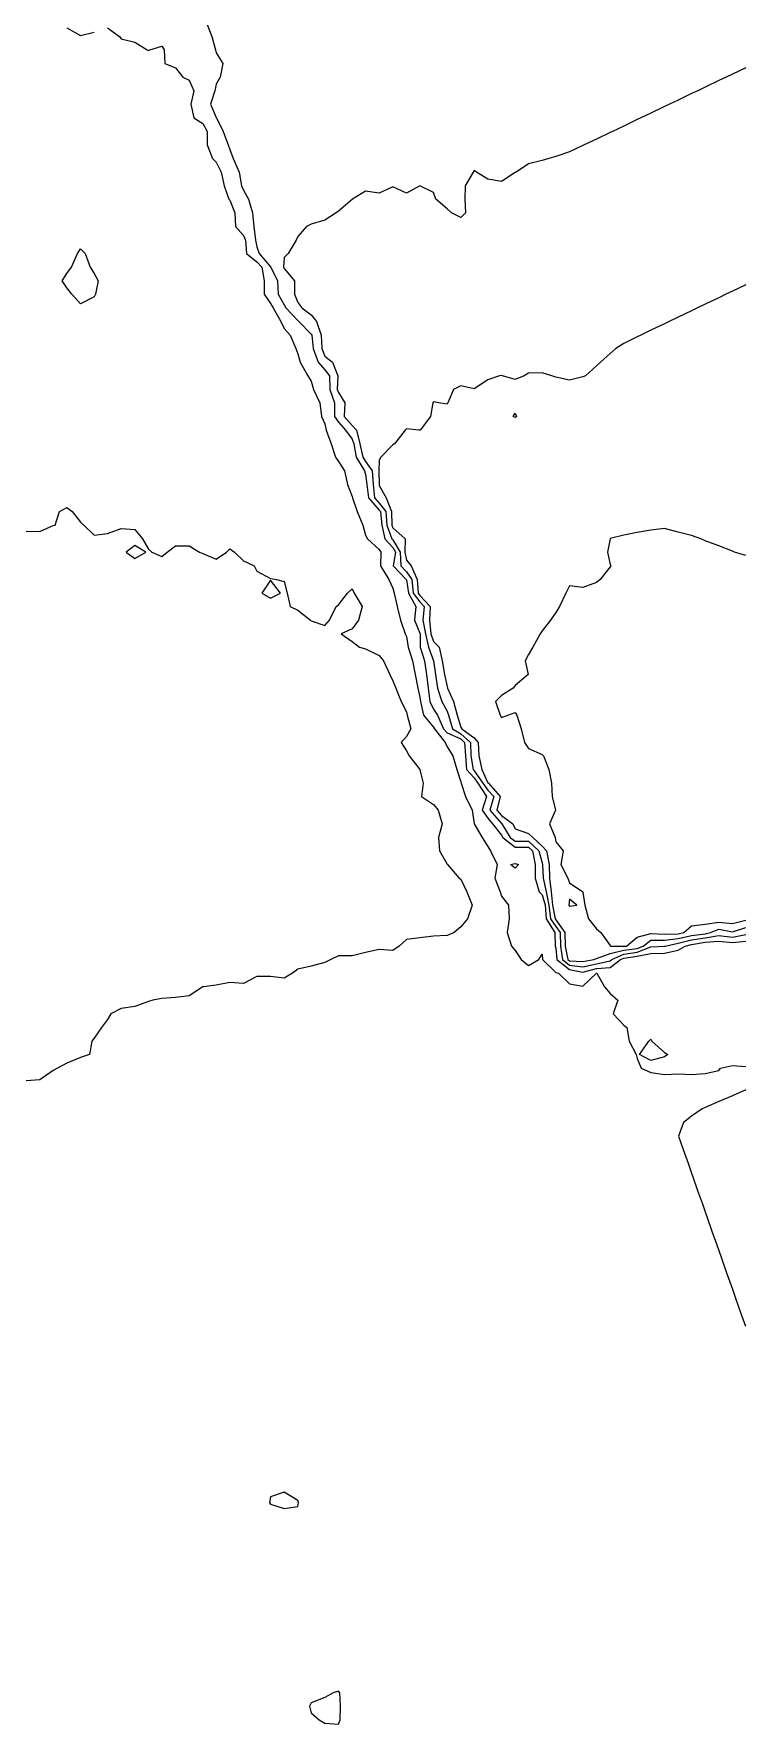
# Model space of a CAD drawing. Header units: metres. Extents: x 2681030 to 2681330, y 1246000 to 1246290.
# Drawn here: x 2681196.5 to 2681222.7, y 1246193.6 to 1246255.8 of the extents above; entities that cross this region are included whole.
import ezdxf

# ---------------------------------------------------------------- set-up
doc = ezdxf.new("R2010")
doc.units = ezdxf.units.M
doc.layers.add('BASIS_HOEHENLINIEN', color=8, linetype='Continuous')

msp = doc.modelspace()

# ---------------------------------------------------------------- linework, layer by layer
at = {"layer": 'BASIS_HOEHENLINIEN'}
for points in [[(2681197.75, 1246256.06, 0), (2681198.25, 1246255.776, 0), (2681198.75, 1246255.899, 0)], [(2681199.25, 1246256.065, 0), (2681199.683, 1246255.75, 0), (2681199.75, 1246255.66, 0), (2681200.25, 1246255.536, 0), (2681200.708, 1246255.25, 0), (2681200.75, 1246255.235, 0), (2681200.805, 1246255.25, 0), (2681201.25, 1246255.386, 0), (2681201.332, 1246255.25, 0), (2681201.362, 1246254.75, 0), (2681201.75, 1246254.589, 0), (2681202.02, 1246254.25, 0), (2681202.25, 1246254.143, 0), (2681202.426, 1246253.75, 0), (2681202.318, 1246253.25, 0), (2681202.425, 1246252.75, 0), (2681202.75, 1246252.536, 0), (2681202.915, 1246252.25, 0), (2681202.919, 1246251.75, 0), (2681203.106, 1246251.25, 0), (2681203.25, 1246251.122, 0), (2681203.431, 1246250.75, 0), (2681203.538, 1246250.25, 0), (2681203.717, 1246249.75, 0), (2681203.75, 1246249.718, 0), (2681203.939, 1246249.25, 0), (2681203.956, 1246248.75, 0), (2681204.25, 1246248.422, 0), (2681204.329, 1246248.25, 0), (2681204.363, 1246247.75, 0), (2681204.75, 1246247.445, 0), (2681204.926, 1246247.25, 0), (2681205.01, 1246246.75, 0), (2681205.01, 1246246.25, 0), (2681205.25, 1246245.914, 0), (2681205.342, 1246245.75, 0), (2681205.632, 1246245.25, 0), (2681205.75, 1246244.99, 0), (2681205.972, 1246244.75, 0), (2681206.184, 1246244.25, 0), (2681206.25, 1246244.064, 0), (2681206.345, 1246243.75, 0), (2681206.622, 1246243.25, 0), (2681206.75, 1246243.057, 0), (2681206.834, 1246242.75, 0), (2681207.068, 1246242.25, 0), (2681207.127, 1246241.75, 0), (2681207.25, 1246241.484, 0), (2681207.301, 1246241.25, 0), (2681207.478, 1246240.75, 0), (2681207.64, 1246240.25, 0), (2681207.75, 1246240.088, 0), (2681207.973, 1246239.75, 0), (2681208.077, 1246239.25, 0), (2681208.25, 1246238.808, 0), (2681208.26, 1246238.75, 0), (2681208.44, 1246238.25, 0), (2681208.645, 1246237.75, 0), (2681208.75, 1246237.377, 0), (2681208.819, 1246237.25, 0), (2681209.25, 1246236.858, 0), (2681209.314, 1246236.75, 0), (2681209.295, 1246236.25, 0), (2681209.598, 1246235.75, 0), (2681209.75, 1246235.43, 0), (2681209.797, 1246235.25, 0), (2681209.916, 1246234.75, 0), (2681210.031, 1246234.25, 0), (2681210.202, 1246233.75, 0), (2681210.25, 1246233.651, 0), (2681210.316, 1246233.25, 0), (2681210.469, 1246232.75, 0), (2681210.572, 1246232.25, 0), (2681210.677, 1246231.75, 0), (2681210.75, 1246231.413, 0), (2681210.77, 1246231.25, 0), (2681210.884, 1246230.75, 0), (2681211.25, 1246230.31, 0), (2681211.279, 1246230.25, 0), (2681211.677, 1246229.75, 0), (2681211.75, 1246229.589, 0), (2681211.959, 1246229.25, 0), (2681212.108, 1246228.75, 0), (2681212.25, 1246228.291, 0), (2681212.267, 1246228.25, 0), (2681212.432, 1246227.75, 0), (2681212.669, 1246227.25, 0), (2681212.749, 1246226.75, 0), (2681212.75, 1246226.747, 0), (2681213.038, 1246226.25, 0), (2681213.25, 1246225.915, 0), (2681213.351, 1246225.75, 0), (2681213.591, 1246225.25, 0), (2681213.51, 1246224.75, 0), (2681213.704, 1246224.25, 0), (2681213.75, 1246224.088, 0), (2681214.012, 1246223.75, 0), (2681214.037, 1246223.25, 0), (2681213.965, 1246222.75, 0), (2681214.116, 1246222.25, 0), (2681214.25, 1246222.086, 0), (2681214.47, 1246221.75, 0), (2681214.75, 1246221.536, 0), (2681215.123, 1246221.75, 0), (2681215.25, 1246221.95, 0), (2681215.259, 1246221.75, 0), (2681215.75, 1246221.28, 0), (2681215.849, 1246221.25, 0), (2681216.25, 1246220.856, 0), (2681216.75, 1246220.768, 0), (2681217.248, 1246221.25, 0), (2681217.25, 1246221.251, 0), (2681217.261, 1246221.25, 0), (2681217.541, 1246220.75, 0), (2681217.75, 1246220.5, 0), (2681218.032, 1246220.25, 0), (2681217.867, 1246219.75, 0), (2681218.25, 1246219.333, 0), (2681218.37, 1246219.25, 0), (2681218.451, 1246218.75, 0), (2681218.715, 1246218.25, 0), (2681218.75, 1246218.11, 0), (2681218.899, 1246217.75, 0), (2681219.25, 1246217.594, 0), (2681219.75, 1246217.52, 0), (2681220.25, 1246217.546, 0), (2681220.75, 1246217.524, 0), (2681221.25, 1246217.549, 0), (2681221.75, 1246217.665, 0), (2681221.82, 1246217.75, 0), (2681222.25, 1246217.848, 0), (2681222.75, 1246217.814, 0)], [(2681202.885, 1246256.25, 0), (2681203.092, 1246255.75, 0), (2681203.224, 1246255.25, 0), (2681203.25, 1246255.147, 0), (2681203.492, 1246254.75, 0), (2681203.4, 1246254.25, 0), (2681203.25, 1246253.984, 0), (2681203.195, 1246253.75, 0), (2681203.04, 1246253.25, 0), (2681203.25, 1246252.759, 0), (2681203.259, 1246252.75, 0), (2681203.51, 1246252.25, 0), (2681203.689, 1246251.75, 0), (2681203.75, 1246251.582, 0), (2681203.874, 1246251.25, 0), (2681204.089, 1246250.75, 0), (2681204.181, 1246250.25, 0), (2681204.25, 1246250.085, 0), (2681204.433, 1246249.75, 0), (2681204.59, 1246249.25, 0), (2681204.63, 1246248.75, 0), (2681204.691, 1246248.25, 0), (2681204.75, 1246248.004, 0), (2681204.832, 1246247.75, 0), (2681205.25, 1246247.261, 0), (2681205.259, 1246247.25, 0), (2681205.51, 1246246.75, 0), (2681205.526, 1246246.25, 0), (2681205.75, 1246245.857, 0), (2681205.814, 1246245.75, 0), (2681206.25, 1246245.281, 0), (2681206.286, 1246245.25, 0), (2681206.75, 1246244.787, 0), (2681206.771, 1246244.75, 0), (2681206.819, 1246244.25, 0), (2681207.004, 1246243.75, 0), (2681207.25, 1246243.47, 0), (2681207.42, 1246243.25, 0), (2681207.431, 1246242.75, 0), (2681207.608, 1246242.25, 0), (2681207.599, 1246241.75, 0), (2681207.75, 1246241.547, 0), (2681208.01, 1246241.25, 0), (2681208.25, 1246240.913, 0), (2681208.311, 1246240.75, 0), (2681208.397, 1246240.25, 0), (2681208.709, 1246239.75, 0), (2681208.75, 1246239.613, 0), (2681208.795, 1246239.25, 0), (2681208.851, 1246238.75, 0), (2681209.25, 1246238.307, 0), (2681209.296, 1246238.25, 0), (2681209.349, 1246237.75, 0), (2681209.455, 1246237.25, 0), (2681209.75, 1246236.925, 0), (2681209.854, 1246236.75, 0), (2681209.768, 1246236.25, 0), (2681210.246, 1246235.75, 0), (2681210.25, 1246235.74, 0), (2681210.322, 1246235.25, 0), (2681210.601, 1246234.75, 0), (2681210.549, 1246234.25, 0), (2681210.75, 1246233.769, 0), (2681210.755, 1246233.75, 0), (2681210.761, 1246233.25, 0), (2681210.921, 1246232.75, 0), (2681210.986, 1246232.25, 0), (2681211.047, 1246231.75, 0), (2681211.107, 1246231.25, 0), (2681211.25, 1246230.977, 0), (2681211.398, 1246230.75, 0), (2681211.615, 1246230.25, 0), (2681211.75, 1246230.101, 0), (2681212.25, 1246229.876, 0), (2681212.392, 1246229.75, 0), (2681212.422, 1246229.25, 0), (2681212.465, 1246228.75, 0), (2681212.75, 1246228.441, 0), (2681212.884, 1246228.25, 0), (2681213.195, 1246227.75, 0), (2681213.037, 1246227.25, 0), (2681213.25, 1246226.956, 0), (2681213.419, 1246226.75, 0), (2681213.75, 1246226.327, 0), (2681213.799, 1246226.25, 0), (2681214.25, 1246225.89, 0), (2681214.75, 1246225.89, 0), (2681214.894, 1246225.75, 0), (2681214.997, 1246225.25, 0), (2681214.996, 1246224.75, 0), (2681215.144, 1246224.25, 0), (2681215.25, 1246224.14, 0), (2681215.362, 1246223.75, 0), (2681215.391, 1246223.25, 0), (2681215.72, 1246222.75, 0), (2681215.732, 1246222.25, 0), (2681215.75, 1246222.176, 0), (2681215.792, 1246221.75, 0), (2681216.25, 1246221.38, 0), (2681216.75, 1246221.291, 0), (2681217.25, 1246221.423, 0), (2681217.75, 1246221.459, 0), (2681218.136, 1246221.75, 0), (2681218.25, 1246221.801, 0), (2681218.75, 1246221.881, 0), (2681219.25, 1246221.976, 0), (2681219.75, 1246221.981, 0), (2681220.25, 1246222.093, 0), (2681220.512, 1246222.25, 0), (2681220.75, 1246222.308, 0), (2681221.25, 1246222.391, 0), (2681221.75, 1246222.432, 0), (2681222.25, 1246222.38, 0), (2681222.75, 1246222.433, 0)], [(2681222.75, 1246254.597, 0), (2681222.25, 1246254.358, 0), (2681222.024, 1246254.25, 0), (2681221.75, 1246254.119, 0), (2681221.25, 1246253.88, 0), (2681220.979, 1246253.75, 0), (2681220.75, 1246253.641, 0), (2681220.25, 1246253.402, 0), (2681219.933, 1246253.25, 0), (2681219.75, 1246253.163, 0), (2681219.25, 1246252.924, 0), (2681218.887, 1246252.75, 0), (2681218.75, 1246252.685, 0), (2681218.25, 1246252.446, 0), (2681217.841, 1246252.25, 0), (2681217.75, 1246252.207, 0), (2681217.25, 1246251.967, 0), (2681216.795, 1246251.75, 0), (2681216.75, 1246251.729, 0), (2681216.25, 1246251.497, 0), (2681215.75, 1246251.33, 0), (2681215.492, 1246251.25, 0), (2681215.25, 1246251.174, 0), (2681214.75, 1246251.054, 0), (2681214.287, 1246250.75, 0), (2681214.25, 1246250.733, 0), (2681213.75, 1246250.409, 0), (2681213.25, 1246250.489, 0), (2681212.829, 1246250.75, 0), (2681212.75, 1246250.809, 0), (2681212.704, 1246250.75, 0), (2681212.413, 1246250.25, 0), (2681212.399, 1246249.75, 0), (2681212.424, 1246249.25, 0), (2681212.25, 1246249.084, 0), (2681211.916, 1246249.25, 0), (2681211.75, 1246249.399, 0), (2681211.33, 1246249.75, 0), (2681211.25, 1246250.002, 0), (2681210.75, 1246250.24, 0), (2681210.25, 1246249.976, 0), (2681209.75, 1246250.204, 0), (2681209.25, 1246249.976, 0), (2681208.75, 1246250.046, 0), (2681208.266, 1246249.75, 0), (2681208.25, 1246249.737, 0), (2681207.75, 1246249.309, 0), (2681207.659, 1246249.25, 0), (2681207.25, 1246248.98, 0), (2681206.75, 1246248.829, 0), (2681206.573, 1246248.75, 0), (2681206.25, 1246248.375, 0), (2681206.197, 1246248.25, 0), (2681205.897, 1246247.75, 0), (2681205.75, 1246247.606, 0), (2681205.725, 1246247.25, 0), (2681205.75, 1246247.196, 0), (2681206.131, 1246246.75, 0), (2681206.13, 1246246.25, 0), (2681206.25, 1246245.946, 0), (2681206.403, 1246245.75, 0), (2681206.75, 1246245.498, 0), (2681206.943, 1246245.25, 0), (2681207.111, 1246244.75, 0), (2681207.135, 1246244.25, 0), (2681207.25, 1246243.972, 0), (2681207.525, 1246243.75, 0), (2681207.724, 1246243.25, 0), (2681207.701, 1246242.75, 0), (2681207.75, 1246242.64, 0), (2681207.985, 1246242.25, 0), (2681207.958, 1246241.75, 0), (2681208.25, 1246241.425, 0), (2681208.418, 1246241.25, 0), (2681208.537, 1246240.75, 0), (2681208.647, 1246240.25, 0), (2681208.75, 1246240.095, 0), (2681208.985, 1246239.75, 0), (2681209.021, 1246239.25, 0), (2681209.076, 1246238.75, 0), (2681209.25, 1246238.557, 0), (2681209.498, 1246238.25, 0), (2681209.531, 1246237.75, 0), (2681209.714, 1246237.25, 0), (2681209.75, 1246237.211, 0), (2681210.025, 1246236.75, 0), (2681210.041, 1246236.25, 0), (2681210.25, 1246236.033, 0), (2681210.449, 1246235.75, 0), (2681210.504, 1246235.25, 0), (2681210.75, 1246234.92, 0), (2681210.903, 1246234.75, 0), (2681210.853, 1246234.25, 0), (2681210.954, 1246233.75, 0), (2681211.063, 1246233.25, 0), (2681211.25, 1246232.752, 0), (2681211.251, 1246232.75, 0), (2681211.323, 1246232.25, 0), (2681211.395, 1246231.75, 0), (2681211.552, 1246231.25, 0), (2681211.75, 1246230.9, 0), (2681211.8, 1246230.75, 0), (2681211.945, 1246230.25, 0), (2681212.25, 1246230.069, 0), (2681212.61, 1246229.75, 0), (2681212.627, 1246229.25, 0), (2681212.707, 1246228.75, 0), (2681212.75, 1246228.704, 0), (2681213.068, 1246228.25, 0), (2681213.25, 1246227.988, 0), (2681213.464, 1246227.75, 0), (2681213.325, 1246227.25, 0), (2681213.75, 1246226.758, 0), (2681213.761, 1246226.75, 0), (2681214.074, 1246226.25, 0), (2681214.25, 1246226.11, 0), (2681214.75, 1246226.111, 0), (2681215.124, 1246225.75, 0), (2681215.25, 1246225.307, 0), (2681215.267, 1246225.25, 0), (2681215.281, 1246224.75, 0), (2681215.392, 1246224.25, 0), (2681215.499, 1246223.75, 0), (2681215.557, 1246223.25, 0), (2681215.75, 1246222.974, 0), (2681215.914, 1246222.75, 0), (2681215.919, 1246222.25, 0), (2681215.993, 1246221.75, 0), (2681216.25, 1246221.542, 0), (2681216.75, 1246221.484, 0), (2681217.25, 1246221.595, 0), (2681217.75, 1246221.703, 0)], [(2681198.81, 1246246.25, 0), (2681198.75, 1246246.162, 0), (2681198.25, 1246245.894, 0), (2681197.934, 1246246.25, 0), (2681197.75, 1246246.484, 0), (2681197.58, 1246246.75, 0), (2681197.75, 1246247.022, 0), (2681197.924, 1246247.25, 0), (2681198.144, 1246247.75, 0), (2681198.25, 1246247.924, 0), (2681198.418, 1246247.75, 0), (2681198.602, 1246247.25, 0), (2681198.75, 1246247.012, 0), (2681198.906, 1246246.75, 0), (2681198.81, 1246246.25, 0)], [(2681222.75, 1246246.601, 0), (2681222.25, 1246246.362, 0), (2681222.016, 1246246.25, 0), (2681221.75, 1246246.123, 0), (2681221.25, 1246245.884, 0), (2681220.97, 1246245.75, 0), (2681220.75, 1246245.645, 0), (2681220.25, 1246245.406, 0), (2681219.924, 1246245.25, 0), (2681219.75, 1246245.167, 0), (2681219.25, 1246244.928, 0), (2681218.879, 1246244.75, 0), (2681218.75, 1246244.688, 0), (2681218.25, 1246244.437, 0), (2681217.957, 1246244.25, 0), (2681217.75, 1246244.065, 0), (2681217.397, 1246243.75, 0), (2681217.25, 1246243.618, 0), (2681216.844, 1246243.25, 0), (2681216.75, 1246243.207, 0), (2681216.25, 1246243.091, 0), (2681215.75, 1246243.204, 0), (2681215.607, 1246243.25, 0), (2681215.25, 1246243.357, 0), (2681214.75, 1246243.352, 0), (2681214.588, 1246243.25, 0), (2681214.25, 1246243.116, 0), (2681213.794, 1246243.25, 0), (2681213.75, 1246243.262, 0), (2681213.683, 1246243.25, 0), (2681213.25, 1246243.102, 0), (2681212.75, 1246242.769, 0), (2681212.25, 1246242.883, 0), (2681211.989, 1246242.75, 0), (2681211.779, 1246242.25, 0), (2681211.75, 1246242.203, 0), (2681211.449, 1246242.25, 0), (2681211.25, 1246242.29, 0), (2681211.221, 1246242.25, 0), (2681211.14, 1246241.75, 0), (2681210.756, 1246241.25, 0), (2681210.75, 1246241.244, 0), (2681210.708, 1246241.25, 0), (2681210.25, 1246241.298, 0), (2681210.204, 1246241.25, 0), (2681209.809, 1246240.75, 0), (2681209.75, 1246240.709, 0), (2681209.31, 1246240.25, 0), (2681209.25, 1246240.141, 0), (2681209.24, 1246239.75, 0), (2681209.246, 1246239.25, 0), (2681209.25, 1246239.214, 0), (2681209.507, 1246238.75, 0), (2681209.7, 1246238.25, 0), (2681209.712, 1246237.75, 0), (2681209.75, 1246237.653, 0), (2681210.203, 1246237.25, 0), (2681210.195, 1246236.75, 0), (2681210.25, 1246236.463, 0), (2681210.425, 1246236.25, 0), (2681210.649, 1246235.75, 0), (2681210.686, 1246235.25, 0), (2681210.75, 1246235.164, 0), (2681211.123, 1246234.75, 0), (2681211.1, 1246234.25, 0), (2681211.153, 1246233.75, 0), (2681211.25, 1246233.468, 0), (2681211.457, 1246233.25, 0), (2681211.567, 1246232.75, 0), (2681211.658, 1246232.25, 0), (2681211.75, 1246231.803, 0), (2681211.769, 1246231.75, 0), (2681211.986, 1246231.25, 0), (2681212.114, 1246230.75, 0), (2681212.25, 1246230.312, 0), (2681212.288, 1246230.25, 0), (2681212.75, 1246229.912, 0), (2681212.891, 1246229.75, 0), (2681212.911, 1246229.25, 0), (2681213.022, 1246228.75, 0), (2681213.25, 1246228.258, 0), (2681213.272, 1246228.25, 0), (2681213.703, 1246227.75, 0), (2681213.583, 1246227.25, 0), (2681213.75, 1246227.057, 0), (2681214.165, 1246226.75, 0), (2681214.25, 1246226.566, 0), (2681214.75, 1246226.399, 0), (2681214.91, 1246226.25, 0), (2681215.25, 1246225.93, 0), (2681215.407, 1246225.75, 0), (2681215.511, 1246225.25, 0), (2681215.519, 1246224.75, 0), (2681215.577, 1246224.25, 0), (2681215.635, 1246223.75, 0), (2681215.723, 1246223.25, 0), (2681215.75, 1246223.212, 0), (2681216.088, 1246222.75, 0), (2681216.094, 1246222.25, 0), (2681216.193, 1246221.75, 0), (2681216.25, 1246221.704, 0), (2681216.75, 1246221.676, 0)], [(2681214.302, 1246241.75, 0), (2681214.25, 1246241.71, 0), (2681214.186, 1246241.75, 0), (2681214.25, 1246241.876, 0), (2681214.302, 1246241.75, 0)], [(2681196.25, 1246237.523, 0), (2681196.75, 1246237.516, 0), (2681197.25, 1246237.737, 0), (2681197.316, 1246237.75, 0), (2681197.483, 1246238.25, 0), (2681197.75, 1246238.397, 0), (2681197.941, 1246238.25, 0), (2681198.25, 1246237.859, 0), (2681198.373, 1246237.75, 0), (2681198.75, 1246237.383, 0), (2681199.25, 1246237.44, 0), (2681199.75, 1246237.623, 0), (2681200.25, 1246237.587, 0), (2681200.538, 1246237.25, 0), (2681200.75, 1246236.865, 0), (2681200.883, 1246236.75, 0), (2681201.25, 1246236.597, 0), (2681201.439, 1246236.75, 0), (2681201.75, 1246236.988, 0), (2681202.25, 1246236.986, 0), (2681202.635, 1246236.75, 0), (2681202.75, 1246236.709, 0), (2681203.25, 1246236.5, 0), (2681203.631, 1246236.75, 0), (2681203.75, 1246236.871, 0), (2681203.921, 1246236.75, 0), (2681204.25, 1246236.44, 0), (2681204.65, 1246236.25, 0), (2681204.75, 1246236.051, 0), (2681205.25, 1246235.782, 0), (2681205.473, 1246235.75, 0), (2681205.75, 1246235.671, 0), (2681205.864, 1246235.25, 0), (2681205.975, 1246234.75, 0), (2681206.25, 1246234.616, 0), (2681206.717, 1246234.25, 0), (2681206.75, 1246234.225, 0), (2681207.25, 1246234.048, 0), (2681207.42, 1246234.25, 0), (2681207.663, 1246234.75, 0), (2681207.75, 1246234.82, 0), (2681208.085, 1246235.25, 0), (2681208.25, 1246235.403, 0), (2681208.331, 1246235.25, 0), (2681208.627, 1246234.75, 0), (2681208.486, 1246234.25, 0), (2681208.25, 1246233.931, 0), (2681207.843, 1246233.75, 0), (2681208.25, 1246233.459, 0), (2681208.522, 1246233.25, 0), (2681208.75, 1246233.194, 0), (2681209.25, 1246232.943, 0), (2681209.409, 1246232.75, 0), (2681209.636, 1246232.25, 0), (2681209.75, 1246232.011, 0), (2681209.866, 1246231.75, 0), (2681210.057, 1246231.25, 0), (2681210.25, 1246230.869, 0), (2681210.274, 1246230.75, 0), (2681210.419, 1246230.25, 0), (2681210.25, 1246229.966, 0), (2681210.052, 1246229.75, 0), (2681210.25, 1246229.434, 0), (2681210.354, 1246229.25, 0), (2681210.741, 1246228.75, 0), (2681210.75, 1246228.732, 0), (2681210.862, 1246228.25, 0), (2681210.809, 1246227.75, 0), (2681211.25, 1246227.463, 0), (2681211.422, 1246227.25, 0), (2681211.563, 1246226.75, 0), (2681211.429, 1246226.25, 0), (2681211.469, 1246225.75, 0), (2681211.75, 1246225.265, 0), (2681211.76, 1246225.25, 0), (2681212.196, 1246224.75, 0), (2681212.25, 1246224.709, 0), (2681212.478, 1246224.25, 0), (2681212.669, 1246223.75, 0), (2681212.5, 1246223.25, 0), (2681212.25, 1246222.961, 0), (2681212.013, 1246222.75, 0), (2681211.75, 1246222.631, 0), (2681211.25, 1246222.613, 0), (2681210.75, 1246222.551, 0), (2681210.25, 1246222.488, 0), (2681209.986, 1246222.25, 0), (2681209.75, 1246222.084, 0), (2681209.25, 1246222.12, 0), (2681208.75, 1246222.006, 0), (2681208.25, 1246221.885, 0), (2681207.75, 1246221.889, 0), (2681207.47, 1246221.75, 0), (2681207.25, 1246221.64, 0), (2681206.75, 1246221.506, 0), (2681206.25, 1246221.394, 0), (2681206.063, 1246221.25, 0), (2681205.75, 1246221.06, 0), (2681205.25, 1246221.127, 0), (2681204.75, 1246221.125, 0), (2681204.25, 1246220.866, 0), (2681203.75, 1246220.904, 0), (2681203.25, 1246220.807, 0), (2681202.783, 1246220.75, 0), (2681202.75, 1246220.745, 0), (2681202.25, 1246220.419, 0), (2681201.75, 1246220.349, 0), (2681201.25, 1246220.322, 0), (2681200.917, 1246220.25, 0), (2681200.75, 1246220.207, 0), (2681200.25, 1246220.019, 0), (2681199.75, 1246219.948, 0), (2681199.365, 1246219.75, 0), (2681199.25, 1246219.543, 0), (2681199.029, 1246219.25, 0), (2681198.75, 1246218.852, 0), (2681198.667, 1246218.75, 0), (2681198.582, 1246218.25, 0), (2681198.25, 1246218.145, 0), (2681197.75, 1246217.939, 0), (2681197.402, 1246217.75, 0), (2681197.25, 1246217.667, 0), (2681196.75, 1246217.321, 0), (2681196.25, 1246217.284, 0)], [(2681222.75, 1246236.635, 0), (2681222.334, 1246236.75, 0), (2681222.25, 1246236.785, 0), (2681221.75, 1246236.992, 0), (2681221.25, 1246237.173, 0), (2681221.095, 1246237.25, 0), (2681220.75, 1246237.374, 0), (2681220.25, 1246237.488, 0), (2681219.75, 1246237.62, 0), (2681219.25, 1246237.565, 0), (2681218.75, 1246237.473, 0), (2681218.25, 1246237.38, 0), (2681217.75, 1246237.259, 0), (2681217.747, 1246237.25, 0), (2681217.649, 1246236.75, 0), (2681217.75, 1246236.294, 0), (2681217.772, 1246236.25, 0), (2681217.75, 1246236.212, 0), (2681217.388, 1246235.75, 0), (2681217.25, 1246235.633, 0), (2681216.75, 1246235.455, 0), (2681216.25, 1246235.513, 0), (2681216.123, 1246235.25, 0), (2681215.882, 1246234.75, 0), (2681215.75, 1246234.534, 0), (2681215.558, 1246234.25, 0), (2681215.25, 1246233.853, 0), (2681215.173, 1246233.75, 0), (2681214.906, 1246233.25, 0), (2681214.75, 1246232.983, 0), (2681214.621, 1246232.75, 0), (2681214.733, 1246232.25, 0), (2681214.25, 1246231.849, 0), (2681214.178, 1246231.75, 0), (2681213.75, 1246231.475, 0), (2681213.535, 1246231.25, 0), (2681213.7, 1246230.75, 0), (2681213.75, 1246230.661, 0), (2681213.988, 1246230.75, 0), (2681214.25, 1246230.847, 0), (2681214.321, 1246230.75, 0), (2681214.472, 1246230.25, 0), (2681214.598, 1246229.75, 0), (2681214.75, 1246229.524, 0), (2681215.25, 1246229.308, 0), (2681215.298, 1246229.25, 0), (2681215.493, 1246228.75, 0), (2681215.595, 1246228.25, 0), (2681215.615, 1246227.75, 0), (2681215.737, 1246227.25, 0), (2681215.524, 1246226.75, 0), (2681215.725, 1246226.25, 0), (2681215.75, 1246226.084, 0), (2681216.017, 1246225.75, 0), (2681215.939, 1246225.25, 0), (2681216.197, 1246224.75, 0), (2681216.25, 1246224.574, 0), (2681216.74, 1246224.25, 0), (2681216.75, 1246224.236, 0), (2681216.818, 1246223.75, 0), (2681216.96, 1246223.25, 0), (2681217.25, 1246222.882, 0), (2681217.403, 1246222.75, 0), (2681217.75, 1246222.267, 0), (2681217.76, 1246222.25, 0), (2681218.25, 1246222.238, 0)], [(2681200.25, 1246236.515, 0), (2681200.658, 1246236.75, 0), (2681200.25, 1246236.997, 0), (2681199.928, 1246236.75, 0), (2681200.25, 1246236.515, 0)], [(2681205.25, 1246235.056, 0), (2681205.613, 1246235.25, 0), (2681205.25, 1246235.723, 0), (2681204.926, 1246235.25, 0), (2681205.25, 1246235.056, 0)], [(2681214.379, 1246225.25, 0), (2681214.25, 1246225.112, 0), (2681214.08, 1246225.25, 0), (2681214.25, 1246225.291, 0), (2681214.379, 1246225.25, 0)], [(2681216.25, 1246223.72, 0), (2681216.524, 1246223.75, 0), (2681216.25, 1246223.98, 0), (2681216.234, 1246223.75, 0), (2681216.25, 1246223.72, 0)], [(2681216.75, 1246221.676, 0), (2681217.147, 1246221.75, 0), (2681217.25, 1246221.796, 0), (2681217.75, 1246221.974, 0), (2681218.25, 1246222.092, 0), (2681218.75, 1246222.158, 0), (2681218.968, 1246222.25, 0), (2681219.25, 1246222.461, 0), (2681219.75, 1246222.466, 0), (2681220.25, 1246222.53, 0), (2681220.75, 1246222.643, 0), (2681221.25, 1246222.702, 0), (2681221.446, 1246222.75, 0), (2681221.75, 1246222.872, 0), (2681222.25, 1246222.772, 0), (2681222.75, 1246222.933, 0)], [(2681218.25, 1246222.238, 0), (2681218.35, 1246222.25, 0), (2681218.75, 1246222.579, 0), (2681219.25, 1246222.706, 0), (2681219.75, 1246222.692, 0), (2681220.25, 1246222.703, 0), (2681220.465, 1246222.75, 0), (2681220.75, 1246222.998, 0), (2681221.25, 1246223.057, 0), (2681221.75, 1246223.129, 0), (2681222.25, 1246223.084, 0), (2681222.75, 1246223.203, 0)], [(2681217.75, 1246221.703, 0), (2681217.812, 1246221.75, 0), (2681218.25, 1246221.947, 0), (2681218.75, 1246222.02, 0), (2681219.25, 1246222.217, 0), (2681219.75, 1246222.239, 0), (2681219.783, 1246222.25, 0), (2681220.25, 1246222.358, 0), (2681220.75, 1246222.475, 0), (2681221.25, 1246222.546, 0), (2681221.75, 1246222.641, 0), (2681222.25, 1246222.572, 0), (2681222.75, 1246222.673, 0)], [(2681219.881, 1246218.25, 0), (2681219.75, 1246218.163, 0), (2681219.25, 1246218.032, 0), (2681218.838, 1246218.25, 0), (2681219.181, 1246218.75, 0), (2681219.25, 1246218.814, 0), (2681219.287, 1246218.75, 0), (2681219.75, 1246218.333, 0), (2681219.881, 1246218.25, 0)], [(2681222.75, 1246216.948, 0), (2681222.286, 1246216.75, 0), (2681222.25, 1246216.735, 0), (2681221.75, 1246216.519, 0), (2681221.25, 1246216.305, 0), (2681221.144, 1246216.25, 0), (2681220.75, 1246215.983, 0), (2681220.452, 1246215.75, 0), (2681220.272, 1246215.25, 0), (2681220.445, 1246214.75, 0), (2681220.621, 1246214.25, 0), (2681220.75, 1246213.881, 0), (2681220.796, 1246213.75, 0), (2681220.972, 1246213.25, 0), (2681221.148, 1246212.75, 0), (2681221.25, 1246212.46, 0), (2681221.324, 1246212.25, 0), (2681221.499, 1246211.75, 0), (2681221.675, 1246211.25, 0), (2681221.75, 1246211.036, 0), (2681221.851, 1246210.75, 0), (2681222.027, 1246210.25, 0), (2681222.203, 1246209.75, 0), (2681222.25, 1246209.616, 0), (2681222.379, 1246209.25, 0), (2681222.554, 1246208.75, 0), (2681222.73, 1246208.25, 0)], [(2681206.25, 1246201.611, 0), (2681206.273, 1246201.75, 0), (2681206.25, 1246201.825, 0), (2681205.75, 1246202.142, 0), (2681205.25, 1246201.961, 0), (2681205.214, 1246201.75, 0), (2681205.25, 1246201.7, 0), (2681205.75, 1246201.53, 0), (2681206.25, 1246201.611, 0)], [(2681207.75, 1246193.591, 0), (2681207.812, 1246193.75, 0), (2681207.828, 1246194.25, 0), (2681207.795, 1246194.75, 0), (2681207.75, 1246194.811, 0), (2681207.554, 1246194.75, 0), (2681207.25, 1246194.58, 0), (2681206.75, 1246194.373, 0), (2681206.68, 1246194.25, 0), (2681206.75, 1246194.009, 0), (2681207.034, 1246193.75, 0), (2681207.25, 1246193.624, 0), (2681207.75, 1246193.591, 0)]]:
    msp.add_polyline3d(points, dxfattribs=at)

doc.saveas('drawing.dxf')
